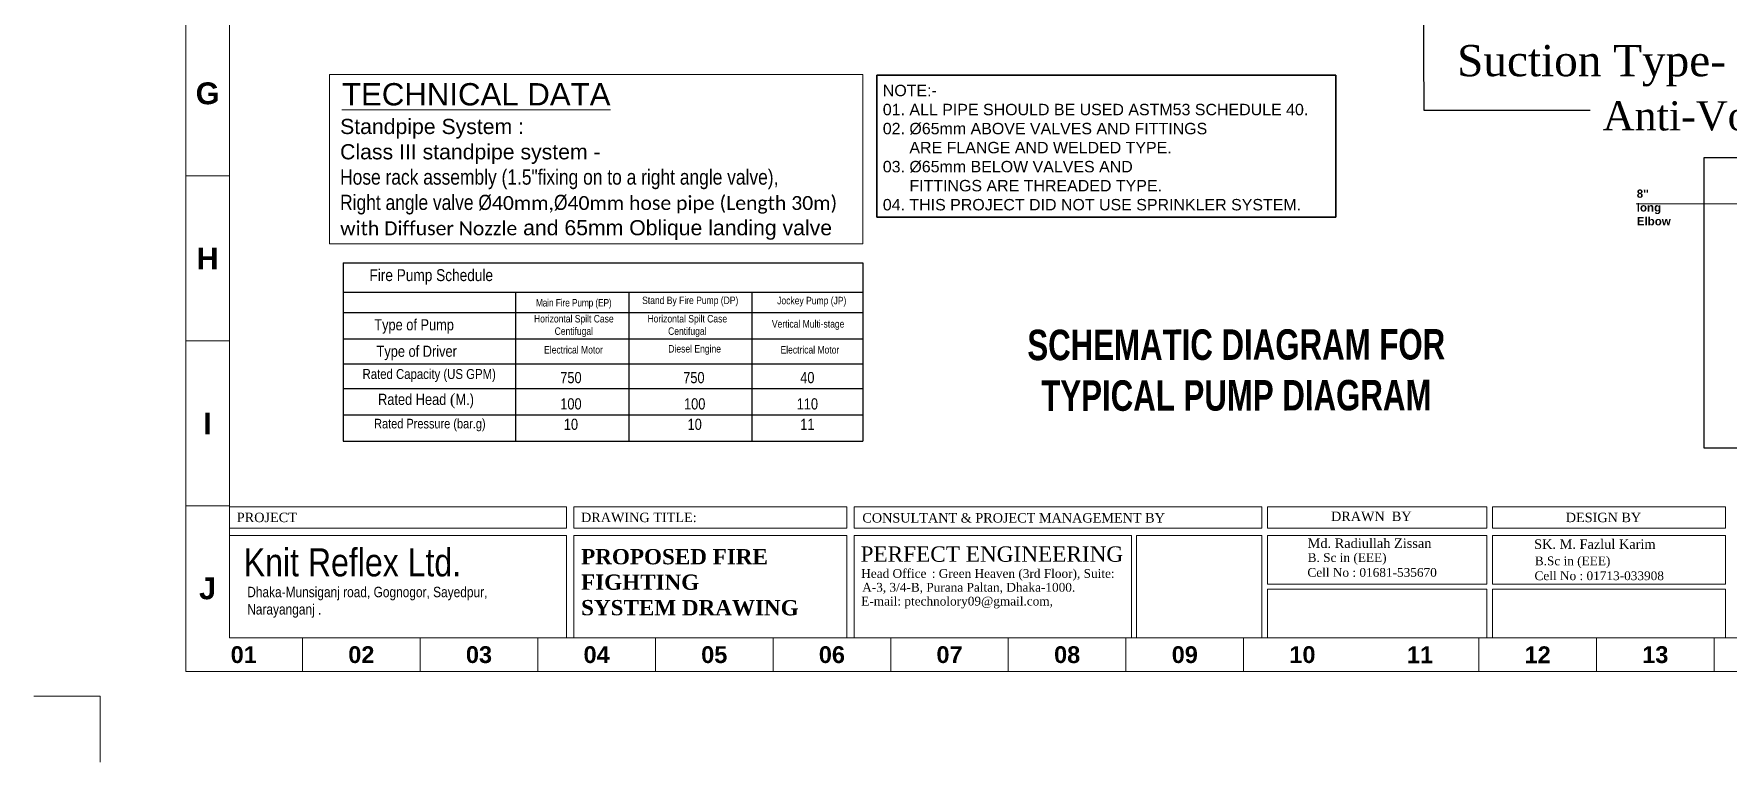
# Model space of a CAD drawing. Header units: inches. Extents: x -98933 to 1585249, y -3352739 to 192771.
# Drawn here: x 52530 to 54755, y 48657 to 49614 of the extents above; entities that cross this region are included whole.
import ezdxf

# ---------------------------------------------------------------- set-up
doc = ezdxf.new("R2010")
doc.units = ezdxf.units.IN
doc.header["$MEASUREMENT"] = 0
doc.layers.get('0').update_dxf_attribs({"lineweight": 0})
doc.layers.get('Defpoints').update_dxf_attribs({"lineweight": 0})
for name, color, linetype, lineweight in [('DIM', 7, 'Continuous', 0), ('DIM.', 251, 'Continuous', 5), ('FITTINGS', 6, 'Continuous', 13), ('Inline', 7, 'Continuous', 0), ('Masjid', 222, 'Continuous', 0), ('NI_TEXT', 144, 'Continuous', 15), ('Outline', 7, 'Continuous', 0), ('Scale', 7, 'Continuous', 0), ('Scale_Text', 7, 'Continuous', 0), ('SHEET', 186, 'Continuous', 35), ('Text', 7, 'Continuous', 0), ('Text1', 7, 'Continuous', 13), ('TEXT_TITLEBOX', 7, 'Continuous', 13), ('Titelblk', 7, 'Continuous', 25), ('TITLE', 7, 'Continuous', 20), ('wall', 7, 'Continuous', 0)]:
    doc.layers.add(name, color=color, linetype=linetype, lineweight=lineweight)
doc.layers.add('FIREFIGHTING', color=241, linetype='Continuous')
doc.layers.add('Pile', color=5, linetype='Continuous')
doc.styles.add('AREAL', font='arial.ttf')
doc.styles.add('ARIAL', font='times.ttf')
doc.styles.add('MONOTEXT', font='txt')
doc.styles.add('rafik', font='arial.ttf')
doc.styles.add('SHT-TEXT-1', font='times.ttf', dxfattribs={"height": 12})
doc.styles.get("Standard").update_dxf_attribs({"font": 'arialbd.ttf', "height": 24})
doc.styles.add('SWISSLT', font='swisscl.ttf')
doc.styles.add('TEXT', font='arial.ttf')
doc.dimstyles.new('1-4', dxfattribs={"dimtxt": 20, "dimasz": 4, "dimexe": 3, "dimexo": 3, "dimgap": 0.25, "dimtad": 1, "dimdec": 1, "dimzin": 3, "dimdsep": 46, "dimlunit": 4, "dimtxsty": 'Standard', "dimblk": 'errrre', "dimcen": 4, "dimse1": 1, "dimse2": 1, "dimclrd": 256, "dimclre": 256, "dimclrt": 7, "dimadec": 0, "dimazin": 0, "dimtfac": 0.9, "dimtdec": 1, "dimtix": 1, "dimtmove": 2, "dimatfit": 3, "dimfxl": 3, "dimtolj": 1, "dimtzin": 0, "dimlwd": -1, "dimlwe": -1, "dimarcsym": 0})

# ---------------------------------------------------------------- blocks, each defined once
blk = doc.blocks.new('J')
at = {"layer": 'Masjid', "color": 7}
blk.add_lwpolyline([(-12, 0), (12, 0), (12, 48), (-12, 48)], close=True, dxfattribs=at)
for points in [[(0, 48, 0.250732), (-2.27, 42, -0.982957)], [(0, 48, -0.250732), (2.27, 42, 0.982957)], [(-2.27, 42, 0.22816), (-12, 24, -0.061948)], [(2.27, 42, -0.22816), (12, 24, 0.061948)]]:
    blk.add_lwpolyline(points, format="xyb", dxfattribs=at)
blk = doc.blocks.new('errrre')
at = {"layer": 'DIM'}
blk.add_blockref('J', (11664.62, 6372.98), dxfattribs=at)
blk = doc.blocks.new('www')
at = {"layer": 'SHEET', "color": 7}
blk.add_lwpolyline([(-53842.7, 39693.4), (-53450.7, 39693.4), (-53450.7, 39572.2), (-53842.7, 39572.2)], close=True, dxfattribs=at)
at = {"layer": 'NI_TEXT', "insert": (-53837.6, 39685.3), "char_height": 9.754, "width": 1359.565, "attachment_point": 1, "style": 'AREAL'}
blk.add_mtext('{\\C5;NOTE:-\\C96;\\P\\C0;01. ALL PIPE SHOULD BE USED ASTM53 SCHEDULE 40.\\P02. Ø65mm ABOVE VALVES AND FITTINGS \\P      ARE FLANGE AND WELDED TYPE.\\P03. Ø65mm BELOW VALVES AND \\P      FITTINGS ARE THREADED TYPE.\\P04. THIS PROJECT DID NOT USE SPRINKLER SYSTEM.}', dxfattribs=at)
blk = doc.blocks.new('111')
at = {"layer": 'FITTINGS', "color": 7, "ltscale": 5}
blk.add_lwpolyline([(-53221.5, 39959.8), (-52766, 39959.8), (-52766, 39814.9), (-53221.5, 39814.9)], close=True, dxfattribs=at)
at = {"layer": 'Text', "color": 7, "insert": (-53212.5, 39921.8), "char_height": 12.97, "width": 761.009, "attachment_point": 1, "style": 'AREAL'}
blk.add_mtext('{\\C0;Standpipe System : \\PClass III standpipe system - \\P\\fArial Narrow|b0|i0|c0|p34;Hose rack assembly (1.5"fixing on to a right angle valve),\\fCalibri|b0|i0|c0|p34;\\H0.9167x;\\P\\fArial Narrow|b0|i0|c0|p34;\\H1.091x;Right angle \\H0.9998x;valve Ø\\fCalibri|b0|i0|c0|p34;\\H0.9167x;40mm,\\fArial Narrow|b0|i0|c0|p34;\\H1.091x;Ø\\fCalibri|b0|i0|c0|p34;\\H0.9167x;40mm hose pipe (Length 30m) \\Pwith Diffuser Nozzle\\fArial|b0|i0|c0|p34;\\H1.091x; and 65mm Oblique landing valve}', dxfattribs=at)
at = {"layer": 'Text1', "color": 7, "style": 'rafik'}
blk.add_text('%%UTECHNICAL DATA', height=19.067, dxfattribs=at).set_placement((-53210.9, 39933.3))
blk = doc.blocks.new('PAGE')
at = {"layer": 'Inline', "color": 252, "lineweight": 15}
blk.add_lwpolyline([(178051640.63, 22656441.11), (178051640.63, 22657235.79), (178050505.36, 22657235.79), (178050505.36, 22656441.11)], close=True, dxfattribs=at)
at = {"layer": 'Outline', "color": 252, "lineweight": 15}
blk.add_line((178050483.42, 22656424.24), (178051662.57, 22656424.24), dxfattribs=at)
blk.add_lwpolyline([(178050483.42, 22657252.66), (178050483.42, 22656424.24)], dxfattribs=at)
at = {"layer": 'Scale', "color": 252, "lineweight": 9}
for p, q in [((178050483.42, 22656672.88), (178050505.36, 22656672.88)), ((178050483.42, 22656590.1), (178050505.36, 22656590.1)), ((178050483.42, 22656507.32), (178050505.36, 22656507.32)), ((178050542.02, 22656424.24), (178050542.02, 22656441.11)), ((178050601.02, 22656424.24), (178050601.02, 22656441.11)), ((178050660.01, 22656424.24), (178050660.01, 22656441.11)), ((178050719.01, 22656424.24), (178050719.01, 22656441.11)), ((178050778.01, 22656424.24), (178050778.01, 22656441.11)), ((178050837.01, 22656424.24), (178050837.01, 22656441.11)), ((178050896, 22656424.24), (178050896, 22656441.11)), ((178050955, 22656424.24), (178050955, 22656441.11)), ((178051014, 22656424.24), (178051014, 22656441.11)), ((178051131.99, 22656424.24), (178051131.99, 22656441.11)), ((178051190.99, 22656424.24), (178051190.99, 22656441.11)), ((178051249.99, 22656424.24), (178051249.99, 22656441.11))]:
    blk.add_line(p, q, dxfattribs=at)
at = {"layer": 'Scale_Text', "color": 252, "lineweight": 13, "attachment_point": 5}
for s, insert, char_height, width in [('G', (178050494.39, 22656714.27), 10.97, 8.3603), ('H', (178050494.39, 22656631.49), 10.97, 8.3603), ('I', (178050494.39, 22656548.71), 10.97, 8.3603), ('J', (178050494.39, 22656465.93), 10.97, 8.3603), ('01', (178050512.52, 22656432.67), 8.435, 2.5102), ('02', (178050571.52, 22656432.67), 8.435, 2.5102), ('03', (178050630.51, 22656432.67), 8.435, 2.5102), ('04', (178050689.51, 22656432.67), 8.435, 2.5102), ('05', (178050748.51, 22656432.67), 8.435, 2.5102), ('06', (178050807.51, 22656432.67), 8.435, 2.5102), ('07', (178050866.5, 22656432.67), 8.435, 2.5102), ('08', (178050925.5, 22656432.67), 8.435, 2.5102), ('09', (178050984.5, 22656432.67), 8.435, 2.5102), ('10', (178051043.5, 22656432.67), 8.435, 2.5102), ('11', (178051102.49, 22656432.67), 8.435, 2.5102), ('12', (178051161.49, 22656432.67), 8.435, 2.5102), ('13', (178051220.49, 22656432.67), 8.435, 2.5102)]:
    blk.add_mtext(s, dxfattribs=dict(at, insert=insert, char_height=char_height, width=width))
blk = doc.blocks.new('Title')
at = {"layer": 'Defpoints', "color": 1, "ltscale": 10}
blk.add_lwpolyline([(-102338.3, -88042.4), (-102338.3, -87942.4), (-102438.3, -87942.4)], dxfattribs=at)
at = {"layer": 'Titelblk', "color": 3, "linetype": 'Continuous', "lineweight": 0, "xscale": 3.014611567961765, "yscale": 3.014611567959946, "zscale": 3.014611567966516}
blk.add_blockref('PAGE', (-536855255.8, -68388224), dxfattribs=at)

msp = doc.modelspace()

# ---------------------------------------------------------------- linework, layer by layer
at = {"layer": 'Pile', "lineweight": -2}
for p, q in [((52936.18, 49313.16), (53618.73, 49313.16)), ((52936.18, 49313.16), (52936.18, 49078.6)), ((53618.73, 49313.16), (53618.73, 49078.6)), ((52936.18, 49274.6), (53618.73, 49274.6)), ((53162.59, 49274.6), (53162.59, 49078.6)), ((53311.64, 49274.6), (53311.64, 49078.6)), ((53473.1, 49274.6), (53473.1, 49078.6)), ((52936.18, 49247.69), (53618.73, 49247.69)), ((52936.18, 49213.01), (53618.73, 49213.01)), ((52936.18, 49180.34), (53618.73, 49180.34)), ((52936.18, 49147.68), (53618.73, 49147.68)), ((52936.18, 49113.14), (53618.73, 49113.14)), ((52936.18, 49078.6), (53618.73, 49078.6))]:
    msp.add_line(p, q, dxfattribs=at)
at = {"layer": 'TEXT_TITLEBOX'}
for p, q in [((52786.84, 48964.51), (52786.84, 48992.18)), ((52786.84, 48992.18), (53229.46, 48992.18)), ((53229.46, 48992.18), (53229.46, 48964.51)), ((53239.17, 48964.51), (53239.17, 48992.18)), ((53239.17, 48992.18), (53597.64, 48992.18)), ((53597.64, 48992.18), (53597.64, 48964.51)), ((53607.35, 48964.51), (53607.35, 48992.18)), ((53607.35, 48992.18), (54142.85, 48992.18)), ((54142.85, 48992.18), (54142.85, 48964.51)), ((54150.18, 48964.51), (54150.18, 48992.18)), ((54150.18, 48992.18), (54438.38, 48992.18)), ((54438.38, 48992.18), (54438.38, 48964.51)), ((54445.83, 48964.51), (54445.83, 48992.18)), ((54445.83, 48992.18), (54751.93, 48992.18)), ((54751.93, 48992.18), (54751.93, 48964.51)), ((53229.46, 48964.51), (52786.84, 48964.51)), ((53597.64, 48964.51), (53239.17, 48964.51)), ((54142.85, 48964.51), (53607.35, 48964.51)), ((54438.38, 48964.51), (54150.18, 48964.51)), ((54751.93, 48964.51), (54445.83, 48964.51)), ((52786.84, 48820.14), (52786.84, 48954.81)), ((52786.84, 48954.81), (53229.46, 48954.81)), ((53229.46, 48954.81), (53229.46, 48820.14)), ((53239.17, 48820.14), (53239.17, 48954.81)), ((53239.17, 48954.81), (53597.67, 48954.81)), ((53597.67, 48954.81), (53597.67, 48820.14)), ((53607.38, 48820.14), (53607.38, 48954.81)), ((53607.38, 48954.81), (53971.59, 48954.81)), ((53971.59, 48954.81), (53971.59, 48820.14)), ((53978.21, 48820.14), (53978.21, 48954.81)), ((53978.21, 48954.81), (54142.9, 48954.81)), ((54142.9, 48954.81), (54142.9, 48820.14)), ((54150.08, 48890.86), (54150.08, 48954.76)), ((54150.08, 48954.76), (54438.58, 48954.76)), ((54438.58, 48954.76), (54438.58, 48890.86)), ((54445.91, 48890.9), (54445.91, 48954.81)), ((54445.91, 48954.81), (54751.81, 48954.81)), ((54751.81, 48954.81), (54751.81, 48890.9)), ((54438.58, 48890.86), (54150.08, 48890.86)), ((54751.81, 48890.9), (54445.91, 48890.9)), ((54150.08, 48820.09), (54150.08, 48883.99)), ((54150.08, 48883.99), (54438.58, 48883.99)), ((54438.58, 48883.99), (54438.58, 48820.09)), ((54445.91, 48820.14), (54445.91, 48884.04)), ((54445.91, 48884.04), (54751.81, 48884.04)), ((54751.81, 48884.04), (54751.81, 48820.14)), ((53229.46, 48820.14), (52786.84, 48820.14)), ((53597.67, 48820.14), (53239.17, 48820.14)), ((53971.59, 48820.14), (53607.38, 48820.14)), ((54142.9, 48820.14), (53978.21, 48820.14)), ((54438.58, 48820.09), (54150.08, 48820.09)), ((54751.81, 48820.14), (54445.91, 48820.14))]:
    msp.add_line(p, q, dxfattribs=at)
at = {"layer": 'wall', "lineweight": 25, "ltscale": 0.6}
msp.add_lwpolyline([(54354.91, 49664.17), (54355.41, 49513.54), (54355.41, 49513.54), (54574.01, 49513.54)], dxfattribs=at)
at = {"layer": 'wall', "color": 159, "lineweight": 25, "ltscale": 0.6, "true_color": 0x22346e}
msp.add_lwpolyline([(54723.7, 49451.4), (55234.34, 49451.4), (55234.34, 49069.27), (54723.7, 49069.27)], close=True, dxfattribs=at)

# ---------------------------------------------------------------- block references
at = {"layer": 'FIREFIGHTING', "color": 201, "xscale": 1.53757659799885, "yscale": 1.537576597969746, "zscale": 1.537576597972144}
for name, p in [('111', (134750.5, -11880.73)), ('www', (136424.45, -11472.32))]:
    msp.add_blockref(name, p, dxfattribs=at)
at = {"layer": 'TITLE', "xscale": 0.8687062987337413, "yscale": 0.8687062987337413, "zscale": 0.8687062915455503}
msp.add_blockref('Title', (141518.83, 125139.9), dxfattribs=at)

# ---------------------------------------------------------------- texts
at = {"color": 7, "linetype": 'ByBlock', "lineweight": -2, "insert": (54109.25, 49225.5), "char_height": 40, "width": 701.8928, "attachment_point": 2, "rotation": 0.10109, "style": 'SWISSLT'}
msp.add_mtext('{\\fSwis721 LtCn BT|b1|i0|c0|p34;\\C6;SCHEMATIC DIAGRAM FOR TYPICAL PUMP DIAGRAM}', dxfattribs=at)
at = {"color": 7, "insert": (53248.76, 48893.21), "char_height": 20.0912, "width": 286.2442, "attachment_point": 4, "rotation": 359.97233}
msp.add_mtext('\\pt2106;{\\fTimes New Roman|b1|i0|c0|p18;\\C256;PROPOSED FIRE  FIGHTING  \\PSYSTEM DRAWING }', dxfattribs=at)
at = {"layer": 'DIM.', "color": 5, "lineweight": 13, "insert": (52948.42, 48888.53), "char_height": 36.7379, "width": 995.1413, "attachment_point": 5, "style": 'TEXT'}
msp.add_mtext('{\\fArial Narrow|b0|i0|c0|p34;Knit Reflex Ltd.\\C256;\\P\\pt13.78994;\\fSwis721 BT|b1|i0|c0|p34;\\C7; }', dxfattribs=at)
at = {"layer": 'Text', "color": 5, "lineweight": -2, "width": 372.8536, "attachment_point": 2, "style": 'ARIAL'}
for s, insert, char_height in [('{\\fTechnicLite|b0|i0|c2|p2;\\H1.333x;\\C7;Fire Pump Schedule}', (53051.89, 49304.6), 11.733), ('{\\fTechnicLite|b0|i0|c2|p2;\\C0;Stand By Fire Pump (DP)}', (53392.06, 49268.57), 9.7775), ('{\\fTechnicLite|b0|i0|c2|p2;\\C0;Jockey Pump (JP)}', (53551.71, 49268.29), 9.7775), ('{\\fTechnicLite|b0|i0|c2|p2;\\T0.95;\\C0;Main Fire Pump (EP)}', (53239.03, 49265.38), 9.7775), ('{\\fTechnicLite|b0|i0|c2|p2;\\C0;Horizontal Spilt Case\\PCentifugal}', (53239.2, 49244.41), 9.7775), ('{\\fTechnicLite|b0|i0|c2|p2;\\C0;Horizontal Spilt Case\\PCentifugal}', (53388.25, 49244.41), 9.7775), ('{\\fTechnicLite|b0|i0|c2|p2;\\C0;Vertical Multi-stage}', (53546.96, 49237.64), 9.7775), ('{\\fTechnicLite|b0|i0|c2|p2;\\C0;Electrical Motor}', (53238.74, 49203.58), 9.7775), ('{\\fTechnicLite|b0|i0|c2|p2;\\C0;Diesel Engine}', (53397.87, 49204.91), 9.7775), ('{\\fTechnicLite|b0|i0|c2|p2;\\C0;Electrical Motor}', (53549.26, 49203.58), 9.7775)]:
    msp.add_mtext(s, dxfattribs=dict(at, insert=insert, char_height=char_height))
at = {"layer": 'Text', "color": 0, "lineweight": -2, "width": 697.0684, "attachment_point": 2, "style": 'ARIAL'}
for s, insert, char_height in [('{\\fTechnicLite|b0|i0|c2|p2;Type of Pump}', (53029.38, 49238.92), 14.6662), ('{\\fTechnicLite|b0|i0|c2|p2;Type of Driver}', (53032.81, 49204.14), 14.6662), ('{\\fTechnicLite|b0|i0|c2|p2;Rated Capacity (US GPM)}', (53049.22, 49173.41), 13.0366), ('{\\fTechnicLite|b0|i0|c2|p2;750}', (53235.4, 49169.51), 14.6662), ('{\\fTechnicLite|b0|i0|c2|p2;750}', (53396.87, 49169.51), 14.6662), ('{\\fTechnicLite|b0|i0|c2|p2;40}', (53545.92, 49169.51), 14.6662), ('{\\fTechnicLite|b0|i0|c2|p2;Rated Head }({\\fTechnicLite|b0|i0|c2|p2;M.)}', (53045.04, 49140.93), 14.6662), ('{\\fTechnicLite|b0|i0|c2|p2;100}', (53235.4, 49134.97), 14.6662), ('{\\fTechnicLite|b0|i0|c2|p2;100}', (53397.96, 49134.97), 14.6662), ('{\\fTechnicLite|b0|i0|c2|p2;110}', (53545.92, 49134.97), 14.6662), ('{\\fTechnicLite|b0|i0|c2|p2;Rated Pressure (bar.g)}', (53050.1, 49107.99), 12.571), ('{\\fTechnicLite|b0|i0|c2|p2;10}', (53235.4, 49108.14), 14.6662), ('{\\fTechnicLite|b0|i0|c2|p2;10}', (53397.96, 49108.14), 14.6662), ('{\\fTechnicLite|b0|i0|c2|p2;11}', (53545.92, 49108.14), 14.6662)]:
    msp.add_mtext(s, dxfattribs=dict(at, insert=insert, char_height=char_height))
at = {"layer": 'Text', "color": 56, "insert": (52810.24, 48867.03), "char_height": 13.6453, "width": 523.0864, "attachment_point": 4, "style": 'MONOTEXT'}
msp.add_mtext('{\\fArial Narrow|b0|i0|c0|p34;\\C7;Dhaka-Munsiganj road, Gognogor, Sayedpur, \\PNarayanganj .}', dxfattribs=at)
at = {"layer": 'TEXT_TITLEBOX', "lineweight": 25, "style": 'SHT-TEXT-1'}
for s, height, p in [('PROJECT', 12.364, (52796.55, 48972.3)), ('DRAWING TITLE:', 12.3642, (53248.59, 48972.3)), ('CONSULTANT & PROJECT MANAGEMENT BY', 12.3642, (53618.16, 48971.71)), ('DRAWN  BY', 12.364, (54233.73, 48973.74)), ('DESIGN BY', 12.364, (54542.02, 48972.24)), ('Md. Radiullah Zissan', 12.4665, (54202.96, 48938.4)), ('SK. M. Fazlul Karim', 12.4665, (54500.48, 48937.14)), ('Cell No : 01681-535670', 11.543, (54202.72, 48900.4)), ('B. Sc in (EEE)', 11.543, (54203.06, 48919.93)), ('B.Sc in (EEE)', 11.543, (54501.35, 48915.56)), ('Cell No : 01713-033908', 11.543, (54501.01, 48896.03))]:
    msp.add_text(s, height=height, dxfattribs=at).set_placement(p)
at = {"layer": 'TEXT_TITLEBOX', "color": 1, "lineweight": 25, "style": 'SHT-TEXT-1'}
msp.add_text('PERFECT ENGINEERING', height=20.1989, dxfattribs=at).set_placement((53615.8, 48920.2))
at = {"layer": 'TEXT_TITLEBOX', "color": 7, "lineweight": 25, "style": 'SHT-TEXT-1'}
for s, p in [('Head Office', (53616.66, 48899.05)), ('A-3, 3/4-B, Purana Paltan, Dhaka-1000.', (53617.93, 48880.88)), (': Green Heaven (3rd Floor), Suite:', (53709.32, 48899.05)), ('E-mail: ptechnolory09@gmail.com,', (53616.68, 48862.7))]:
    msp.add_text(s, height=11.5422, dxfattribs=at).set_placement(p)
at = {"layer": 'wall', "insert": (54683.54, 49599.21, -1316330.55), "char_height": 41.0535, "width": 2193.2768, "attachment_point": 2}
msp.add_mtext('{\\fTimes New Roman|b0|i0|c0|p18;\\C7;Suction Type- Positive}', dxfattribs=at)
at = {"layer": 'wall', "lineweight": 0, "insert": (54797.33, 49525.31, -1316330.55), "char_height": 38.3838, "width": 3139.8171, "attachment_point": 2}
msp.add_mtext('{\\fTimes New Roman|b0|i0|c0|p18;\\C7;Anti-Vortex Plate}', dxfattribs=at)
at = {"layer": 'wall', "color": 1, "lineweight": 25, "ltscale": 0.6, "insert": (54635.28, 49409.3), "char_height": 10.8612, "width": 0.2432, "attachment_point": 1}
msp.add_mtext("{\\C256;8'' long Elbow}", dxfattribs=at)

# ---------------------------------------------------------------- leaders
at = {"color": 1, "lineweight": 25, "ltscale": 0.6}
msp.add_leader([(54862.05, 49337.22), (54769.63, 49390.28), (54634.48, 49390.28)], dimstyle='1-4', override={"dimgap": 0.125, "dimtad": 0, "dimfxl": 2, "dimfxlon": 1, "dimarcsym": 2}, dxfattribs=at)

doc.saveas('drawing.dxf')
